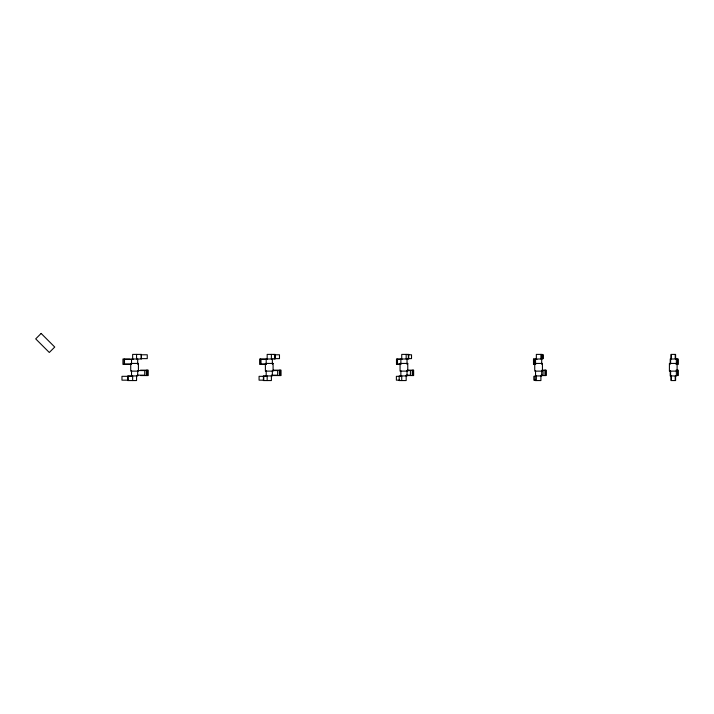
<?xml version="1.0" encoding="UTF-8"?>
<svg xmlns="http://www.w3.org/2000/svg" width="714" height="714" viewBox="0 0 714 714"><rect width="100%" height="100%" fill="white"/><g stroke="black" fill="none" stroke-linecap="round" stroke-linejoin="round"><path stroke-width="1.07" d="M140.926 354.778L147.254 354.778L147.254 358.624L140.926 358.624M274.096 354.778L279.486 354.778L279.486 358.624L274.096 358.624M407.828 354.778L411.532 354.778L411.532 358.624L407.828 358.624M541.515 354.778L543.425 354.778L543.425 358.624L541.515 358.624M130.287 359.008L122.942 359.008L122.942 364.399L130.287 364.399M133.509 359.392L124.495 359.392L124.495 364.015L131.465 364.015M267.214 359.392L260.913 359.392L260.913 364.015L266.126 364.015M401.928 359.392L397.493 359.392L397.493 364.015L400.67 364.015M536.937 359.392L534.197 359.392L534.197 364.015M265.831 364.399L259.619 364.399L259.619 359.008L275.149 359.008L275.149 354.394L267.17 354.394L267.17 359.008M400.715 364.399L396.484 364.399L396.484 359.008L408.72 359.008L408.72 354.394L401.732 354.394L401.732 359.008M535.67 364.399L533.492 364.399L533.492 359.008L542.194 359.008L542.194 354.394L536.339 354.394L536.339 359.008M676.104 364.399L678.3 364.399L678.3 359.008L670.223 359.008L670.223 364.301M140.48 370.164L148.226 370.164L148.226 375.555L140.48 375.555M273.078 370.164L281.048 370.164L281.048 375.555L273.078 375.555M407.301 370.164L413.638 370.164L413.638 375.555L406.239 375.555M542.015 370.164L546.04 370.164L546.04 375.555L541.685 375.555M676.104 370.164L678.3 370.164L678.3 375.555L675.551 375.555M137.748 370.557L144.719 370.557L144.719 375.171L137.588 375.171M272.436 370.557L277.648 370.557L277.648 375.171L271.347 375.171M407.087 370.557L410.416 370.557L410.416 375.171L406.168 375.171M541.221 375.171L543.051 375.171L543.051 370.557M131.349 376.323L121.969 376.323L121.969 380.169L128.288 380.169M266.402 376.323L259.075 376.323L259.075 380.169L263.769 380.169L263.769 376.323M400.072 376.323L396.377 376.323L396.377 380.169L399.554 380.169M535.732 376.323L533.831 376.323L533.831 380.169L535.438 380.169M677.532 359.008L677.532 364.399M677.532 370.164L677.532 375.555M676.372 359.008L676.372 364.301M676.372 370.646L676.372 375.939L670.223 375.939L670.223 370.646M675.605 359.008L675.605 354.394L670.99 354.394L670.99 359.008M675.605 375.939L675.605 380.562L670.99 380.562L670.99 375.939M675.221 354.778L675.221 358.624M675.221 376.323L675.221 380.169M671.374 354.778L671.374 358.624M671.374 376.323L671.374 380.169M670.607 359.008L670.607 363.319M670.607 371.244L670.607 375.555M545.826 370.164L545.826 375.555M544.961 370.164L544.961 375.555M541.819 354.778L541.819 358.624M541.703 359.008L541.703 364.301M541.703 370.646L541.703 375.939L535.054 375.939L535.054 380.562L540.909 380.562L540.909 375.939M540.909 354.394L540.909 359.008M536.339 375.939L536.339 380.562M535.545 359.008L535.545 364.301M535.545 370.646L535.545 375.939M533.813 359.008L533.813 364.399M413.219 370.164L413.219 375.555M412.264 370.164L412.264 375.555M408.346 354.778L408.346 358.624M407.034 359.008L407.034 364.301M407.034 370.646L407.034 375.939L399.188 375.939L399.188 380.562L406.168 380.562L406.168 375.939M406.168 354.394L406.168 359.008M401.732 375.939L401.732 380.562M400.875 359.008L400.875 364.301M400.875 370.646L400.875 375.939M397.118 359.008L397.118 364.399M280.423 370.164L280.423 375.555M279.406 370.164L279.406 375.555M274.792 354.778L274.792 358.624M272.355 359.008L272.355 364.301M272.355 370.646L272.355 375.939L263.412 375.939L263.412 380.562L271.391 380.562L271.391 375.939M271.391 354.394L271.391 359.008M267.17 375.939L267.17 380.562M266.197 359.008L266.197 364.301M266.197 370.646L266.197 375.939M260.556 359.008L260.556 364.399M147.414 370.164L147.414 375.555M146.352 370.164L146.352 375.555M141.131 354.778L141.131 358.624M137.686 359.008L137.686 364.301M137.686 370.646L137.686 375.939L127.752 375.939L127.752 380.562L136.561 380.562L136.561 375.939M136.561 354.394L136.561 359.008M132.652 359.008L132.652 354.394L141.461 354.394L141.461 359.008L131.528 359.008L131.528 364.301M132.652 375.939L132.652 380.562M131.528 370.646L131.528 375.939M128.083 376.323L128.083 380.169M124.165 359.008L124.165 364.399M41.144 333.438L35.7 338.882L49.302 352.484L54.746 347.049L41.144 333.438M138.418 363.435L130.724 363.435L130.724 371.128L138.418 371.128L138.418 363.435M273.087 363.435L265.394 363.435L265.394 371.128L273.087 371.128L273.087 363.435M407.765 363.435L400.063 363.435L400.063 371.128L407.765 371.128L407.765 363.435M542.435 363.435L534.741 363.435L534.741 371.128L542.435 371.128L542.435 363.435M677.104 363.435L669.411 363.435L669.411 371.128L677.104 371.128L677.104 363.435"/></g></svg>
